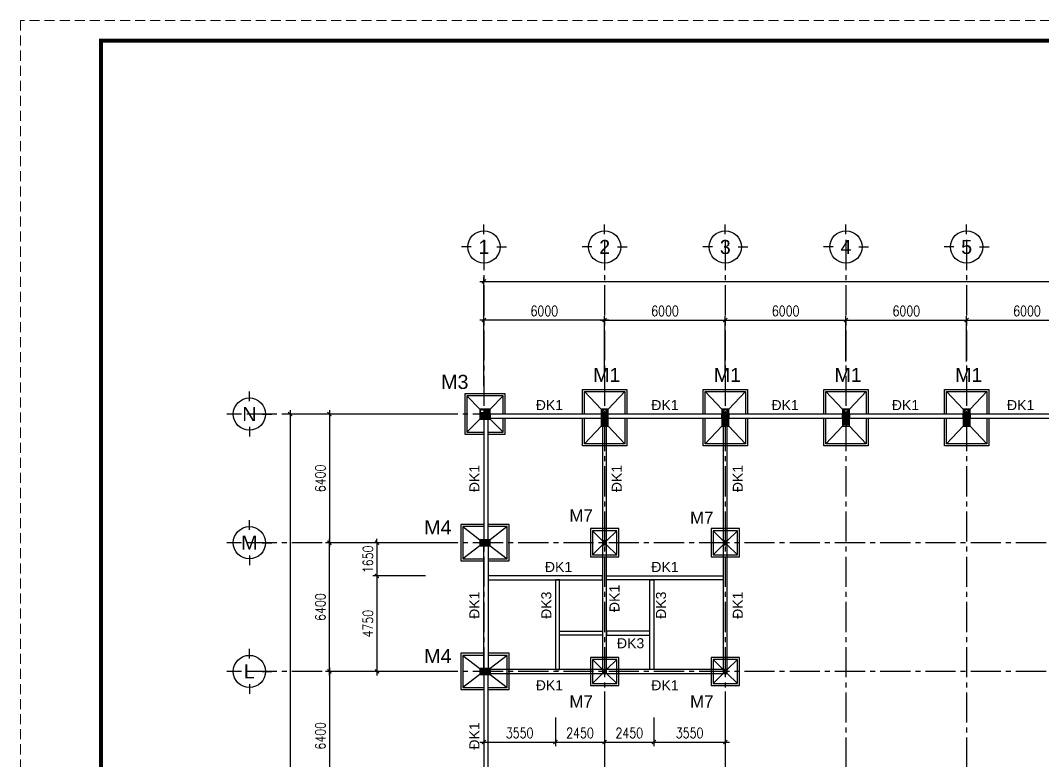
# Model space of a CAD drawing. Header units: inches. Extents: x 651127 to 1529722, y 768575 to 1021311.
# Drawn here: x 651127 to 701998, y 854085 to 890941 of the extents above; entities that cross this region are included whole.
import ezdxf
from ezdxf.enums import TextEntityAlignment as Align

# ---------------------------------------------------------------- set-up
doc = ezdxf.new("R2010")
doc.units = ezdxf.units.IN
doc.header["$LTSCALE"] = 1000
doc.header["$MEASUREMENT"] = 0
doc.linetypes.add('CENTER2', pattern=[1.125, 0.75, -0.125, 0.125, -0.125])
doc.linetypes.add('HIDDEN', pattern=[0.375, 0.25, -0.125])
doc.layers.get('DEFPOINTS').update_dxf_attribs({"color": 8, "lineweight": 9})
for name, color, linetype in [('DWGshare.com_1', 7, 'Continuous'), ('DWGshare.com_10', 7, 'Continuous'), ('DWGshare.com_11', 143, 'Continuous'), ('DWGshare.com_15', 1, 'Continuous'), ('DWGshare.com_25', 154, 'Continuous'), ('DWGshare.com_3', 7, 'Continuous'), ('DWGshare.com_4', 8, 'CENTER2'), ('DWGshare.com_6', 40, 'Continuous')]:
    doc.layers.add(name, color=color, linetype=linetype)
doc.layers.add('DWGshare.com_23', color=147, linetype='Continuous', lineweight=0)
doc.styles.add('DWGshare.com_2', font='VHELVEB.TTF')
doc.styles.add('DWGshare.com_4', font='romans.shx', dxfattribs={"width": 0.8})
doc.styles.add('DWGshare.com_8', font='VHELVEB.TTF')
doc.dimstyles.new('DWGshare.com_5', dxfattribs={"dimscale": 200, "dimtxt": 2.5, "dimasz": 1, "dimexe": 1, "dimexo": 1.5, "dimgap": 1, "dimtad": 1, "dimdec": 0, "dimzin": 0, "dimdsep": 46, "dimtxsty": 'DWGshare.com_4', "dimblk": 'DWGshare.com_1', "dimcen": 1.5, "dimdle": 1, "dimclrd": 256, "dimclre": 256, "dimclrt": 7, "dimadec": 0, "dimazin": 0, "dimtfac": 1, "dimtdec": 0, "dimtix": 1, "dimtmove": 2, "dimatfit": 3, "dimfxl": 1, "dimtolj": 1, "dimtzin": 0, "dimarcsym": 0})
pattern_1 = [(135, (1266211.912, 840308.89), (-26.5165043, -26.5165043), [])]

# ---------------------------------------------------------------- blocks, each defined once
blk = doc.blocks.new('DWGshare.com_1')
at = {"color": 0, "linetype": 'ByBlock', "const_width": 0.3}
blk.add_lwpolyline([(-0.5, -0.5), (0.5, 0.5)], dxfattribs=at)
blk = doc.blocks.new('*D93')
at = {"layer": 'DEFPOINTS', "color": 0, "transparency": 16777216}
for p in [(770175, 877960), (770175, 873975), (674175, 872456)]:
    blk.add_point(p, dxfattribs=at)
at = {"layer": 'DWGshare.com_23', "lineweight": -2, "transparency": 16777216}
for p, q in [((674175, 872756), (674175, 878160)), ((770175, 874275), (770175, 878160)), ((673975, 877960), (770375, 877960))]:
    blk.add_line(p, q, dxfattribs=at)
at = {"layer": 'DWGshare.com_23', "lineweight": -2, "transparency": 16777216, "xscale": 200, "yscale": 200, "zscale": 200, "rotation": 180}
blk.add_blockref('DWGshare.com_1', (674175, 877960), dxfattribs=at)
at = {"layer": 'DWGshare.com_23', "lineweight": -2, "transparency": 16777216, "xscale": 200, "yscale": 200, "zscale": 200}
blk.add_blockref('DWGshare.com_1', (770175, 877960), dxfattribs=at)
at = {"layer": 'DWGshare.com_23', "color": 7, "transparency": 16777216, "insert": (737520, 878517), "char_height": 500, "attachment_point": 5, "style": 'DWGshare.com_4'}
blk.add_mtext('\\A1;96000', dxfattribs=at)
blk = doc.blocks.new('*D94')
at = {"layer": 'DEFPOINTS', "color": 0, "transparency": 16777216}
for p in [(686175, 876041), (680175, 872947), (686175, 872947)]:
    blk.add_point(p, dxfattribs=at)
at = {"layer": 'DWGshare.com_23', "lineweight": -2, "transparency": 16777216}
for p, q in [((679975, 876041), (686375, 876041)), ((680175, 873247), (680175, 876241)), ((686175, 873247), (686175, 876241))]:
    blk.add_line(p, q, dxfattribs=at)
at = {"layer": 'DWGshare.com_23', "lineweight": -2, "transparency": 16777216, "xscale": 200, "yscale": 200, "zscale": 200, "rotation": 180}
blk.add_blockref('DWGshare.com_1', (680175, 876041), dxfattribs=at)
at = {"layer": 'DWGshare.com_23', "lineweight": -2, "transparency": 16777216, "xscale": 200, "yscale": 200, "zscale": 200}
blk.add_blockref('DWGshare.com_1', (686175, 876041), dxfattribs=at)
at = {"layer": 'DWGshare.com_23', "color": 7, "transparency": 16777216, "insert": (683175, 876491), "char_height": 500, "attachment_point": 5, "style": 'DWGshare.com_4'}
blk.add_mtext('\\A1;6000', dxfattribs=at)
blk = doc.blocks.new('*D95')
at = {"layer": 'DEFPOINTS', "color": 0, "transparency": 16777216}
for p in [(692175, 876041), (692175, 873675), (686175, 872947)]:
    blk.add_point(p, dxfattribs=at)
at = {"layer": 'DWGshare.com_23', "lineweight": -2, "transparency": 16777216}
for p, q in [((685975, 876041), (692375, 876041)), ((686175, 873247), (686175, 876241)), ((692175, 873975), (692175, 876241))]:
    blk.add_line(p, q, dxfattribs=at)
at = {"layer": 'DWGshare.com_23', "lineweight": -2, "transparency": 16777216, "xscale": 200, "yscale": 200, "zscale": 200, "rotation": 180}
blk.add_blockref('DWGshare.com_1', (686175, 876041), dxfattribs=at)
at = {"layer": 'DWGshare.com_23', "lineweight": -2, "transparency": 16777216, "xscale": 200, "yscale": 200, "zscale": 200}
blk.add_blockref('DWGshare.com_1', (692175, 876041), dxfattribs=at)
at = {"layer": 'DWGshare.com_23', "color": 7, "transparency": 16777216, "insert": (689175, 876491), "char_height": 500, "attachment_point": 5, "style": 'DWGshare.com_4'}
blk.add_mtext('\\A1;6000', dxfattribs=at)
blk = doc.blocks.new('*D96')
at = {"layer": 'DEFPOINTS', "color": 0, "transparency": 16777216}
for p in [(698175, 876041), (692175, 873675), (698175, 873675)]:
    blk.add_point(p, dxfattribs=at)
at = {"layer": 'DWGshare.com_23', "lineweight": -2, "transparency": 16777216}
for p, q in [((691975, 876041), (698375, 876041)), ((692175, 873975), (692175, 876241)), ((698175, 873975), (698175, 876241))]:
    blk.add_line(p, q, dxfattribs=at)
at = {"layer": 'DWGshare.com_23', "lineweight": -2, "transparency": 16777216, "xscale": 200, "yscale": 200, "zscale": 200, "rotation": 180}
blk.add_blockref('DWGshare.com_1', (692175, 876041), dxfattribs=at)
at = {"layer": 'DWGshare.com_23', "lineweight": -2, "transparency": 16777216, "xscale": 200, "yscale": 200, "zscale": 200}
blk.add_blockref('DWGshare.com_1', (698175, 876041), dxfattribs=at)
at = {"layer": 'DWGshare.com_23', "color": 7, "transparency": 16777216, "insert": (695175, 876491), "char_height": 500, "attachment_point": 5, "style": 'DWGshare.com_4'}
blk.add_mtext('\\A1;6000', dxfattribs=at)
blk = doc.blocks.new('*D97')
at = {"layer": 'DEFPOINTS', "color": 0, "transparency": 16777216}
for p in [(704175, 876041), (698175, 873675), (704175, 873675)]:
    blk.add_point(p, dxfattribs=at)
at = {"layer": 'DWGshare.com_23', "lineweight": -2, "transparency": 16777216}
for p, q in [((697975, 876041), (704375, 876041)), ((698175, 873975), (698175, 876241)), ((704175, 873975), (704175, 876241))]:
    blk.add_line(p, q, dxfattribs=at)
at = {"layer": 'DWGshare.com_23', "lineweight": -2, "transparency": 16777216, "xscale": 200, "yscale": 200, "zscale": 200, "rotation": 180}
blk.add_blockref('DWGshare.com_1', (698175, 876041), dxfattribs=at)
at = {"layer": 'DWGshare.com_23', "lineweight": -2, "transparency": 16777216, "xscale": 200, "yscale": 200, "zscale": 200}
blk.add_blockref('DWGshare.com_1', (704175, 876041), dxfattribs=at)
at = {"layer": 'DWGshare.com_23', "color": 7, "transparency": 16777216, "insert": (701175, 876491), "char_height": 500, "attachment_point": 5, "style": 'DWGshare.com_4'}
blk.add_mtext('\\A1;6000', dxfattribs=at)
blk = doc.blocks.new('*D90')
at = {"layer": 'DEFPOINTS', "color": 0, "transparency": 16777216}
for p in [(674175, 876041), (674175, 872947), (680175, 872947)]:
    blk.add_point(p, dxfattribs=at)
at = {"layer": 'DWGshare.com_23', "lineweight": -2, "transparency": 16777216}
for p, q in [((680375, 876041), (673975, 876041)), ((674175, 873247), (674175, 876241)), ((680175, 873247), (680175, 876241))]:
    blk.add_line(p, q, dxfattribs=at)
at = {"layer": 'DWGshare.com_23', "lineweight": -2, "transparency": 16777216, "xscale": 200, "yscale": 200, "zscale": 200, "rotation": 180}
blk.add_blockref('DWGshare.com_1', (674175, 876041), dxfattribs=at)
at = {"layer": 'DWGshare.com_23', "lineweight": -2, "transparency": 16777216, "xscale": 200, "yscale": 200, "zscale": 200}
blk.add_blockref('DWGshare.com_1', (680175, 876041), dxfattribs=at)
at = {"layer": 'DWGshare.com_23', "color": 7, "transparency": 16777216, "insert": (677175, 876491), "char_height": 500, "attachment_point": 5, "style": 'DWGshare.com_4'}
blk.add_mtext('\\A1;6000', dxfattribs=at)
blk = doc.blocks.new('DWGshare.com_2')
for p, q in [((0, 320), (0, 560)), ((-320, 0), (-560, 0)), ((320, 0), (560, 0)), ((0, -320), (0, -560))]:
    blk.add_line(p, q)
blk.add_circle((0, 0), 400)
at = {"linetype": 'Continuous', "style": 'DWGshare.com_2'}
blk.add_attdef('2', text='', height=350, dxfattribs=at).set_placement((0, 0), align=Align.MIDDLE_CENTER)
blk = doc.blocks.new('*D107')
at = {"layer": 'DEFPOINTS', "color": 0, "transparency": 16777216}
for p in [(671872, 871367), (666492, 864967), (671872, 864967)]:
    blk.add_point(p, dxfattribs=at)
at = {"layer": 'DWGshare.com_23', "lineweight": -2, "transparency": 16777216}
for p, q in [((666492, 871567), (666492, 864767)), ((671572, 871367), (666292, 871367)), ((671572, 864967), (666292, 864967))]:
    blk.add_line(p, q, dxfattribs=at)
at = {"layer": 'DWGshare.com_23', "lineweight": -2, "transparency": 16777216, "xscale": 200, "yscale": 200, "zscale": 200}
for p, rotation in [((666492, 871367), 90), ((666492, 864967), 270)]:
    blk.add_blockref('DWGshare.com_1', p, dxfattribs=dict(at, rotation=rotation))
at = {"layer": 'DWGshare.com_23', "color": 7, "transparency": 16777216, "insert": (666042, 868167), "char_height": 500, "attachment_point": 5, "rotation": 90, "style": 'DWGshare.com_4'}
blk.add_mtext('\\A1;6400', dxfattribs=at)
blk = doc.blocks.new('*D108')
at = {"layer": 'DEFPOINTS', "color": 0, "transparency": 16777216}
for p in [(666492, 864967), (671872, 864967), (671872, 858567)]:
    blk.add_point(p, dxfattribs=at)
at = {"layer": 'DWGshare.com_23', "lineweight": -2, "transparency": 16777216}
for p, q in [((671572, 864967), (666292, 864967)), ((666492, 858367), (666492, 865167)), ((671572, 858567), (666292, 858567))]:
    blk.add_line(p, q, dxfattribs=at)
at = {"layer": 'DWGshare.com_23', "lineweight": -2, "transparency": 16777216, "xscale": 200, "yscale": 200, "zscale": 200}
for p, rotation in [((666492, 864967), 90), ((666492, 858567), 270)]:
    blk.add_blockref('DWGshare.com_1', p, dxfattribs=dict(at, rotation=rotation))
at = {"layer": 'DWGshare.com_23', "color": 7, "transparency": 16777216, "insert": (666042, 861767), "char_height": 500, "attachment_point": 5, "rotation": 90, "style": 'DWGshare.com_4'}
blk.add_mtext('\\A1;6400', dxfattribs=at)
blk = doc.blocks.new('*D109')
at = {"layer": 'DEFPOINTS', "color": 0, "transparency": 16777216}
for p in [(671872, 858567), (666492, 852167), (671872, 852167)]:
    blk.add_point(p, dxfattribs=at)
at = {"layer": 'DWGshare.com_23', "lineweight": -2, "transparency": 16777216}
for p, q in [((666492, 858767), (666492, 851967)), ((671572, 858567), (666292, 858567)), ((671572, 852167), (666292, 852167))]:
    blk.add_line(p, q, dxfattribs=at)
at = {"layer": 'DWGshare.com_23', "lineweight": -2, "transparency": 16777216, "xscale": 200, "yscale": 200, "zscale": 200}
for p, rotation in [((666492, 858567), 90), ((666492, 852167), 270)]:
    blk.add_blockref('DWGshare.com_1', p, dxfattribs=dict(at, rotation=rotation))
at = {"layer": 'DWGshare.com_23', "color": 7, "transparency": 16777216, "insert": (666042, 855367), "char_height": 500, "attachment_point": 5, "rotation": 90, "style": 'DWGshare.com_4'}
blk.add_mtext('\\A1;6400', dxfattribs=at)
blk = doc.blocks.new('*D117')
at = {"layer": 'DEFPOINTS', "color": 0, "transparency": 16777216}
for p in [(671572, 871367), (664534, 807367), (671572, 807367)]:
    blk.add_point(p, dxfattribs=at)
at = {"layer": 'DWGshare.com_23', "lineweight": -2, "transparency": 16777216}
for p, q in [((664534, 871567), (664534, 807167)), ((671272, 871367), (664334, 871367)), ((671272, 807367), (664334, 807367))]:
    blk.add_line(p, q, dxfattribs=at)
at = {"layer": 'DWGshare.com_23', "lineweight": -2, "transparency": 16777216, "xscale": 200, "yscale": 200, "zscale": 200}
for p, rotation in [((664534, 871367), 90), ((664534, 807367), 270)]:
    blk.add_blockref('DWGshare.com_1', p, dxfattribs=dict(at, rotation=rotation))
at = {"layer": 'DWGshare.com_23', "color": 7, "transparency": 16777216, "insert": (664084, 839367), "char_height": 500, "attachment_point": 5, "rotation": 90, "style": 'DWGshare.com_4'}
blk.add_mtext('\\A1;64000', dxfattribs=at)
blk = doc.blocks.new('*D1147')
at = {"layer": 'DEFPOINTS', "color": 0, "transparency": 16777216}
for p in [(671572, 864967), (668855, 863317), (671572, 863317)]:
    blk.add_point(p, dxfattribs=at)
at = {"layer": 'DWGshare.com_23', "lineweight": -2, "transparency": 16777216}
for p, q in [((671272, 864967), (668655, 864967)), ((668855, 864967), (668855, 865167)), ((668855, 864967), (668855, 863317)), ((671272, 863317), (668655, 863317)), ((668855, 863317), (668855, 863117))]:
    blk.add_line(p, q, dxfattribs=at)
at = {"layer": 'DWGshare.com_23', "lineweight": -2, "transparency": 16777216, "xscale": 200, "yscale": 200, "zscale": 200}
for p, rotation in [((668855, 864967), 270), ((668855, 863317), 90)]:
    blk.add_blockref('DWGshare.com_1', p, dxfattribs=dict(at, rotation=rotation))
at = {"layer": 'DWGshare.com_23', "color": 7, "transparency": 16777216, "insert": (668405, 864142), "char_height": 500, "attachment_point": 5, "rotation": 90, "style": 'DWGshare.com_4'}
blk.add_mtext('\\A1;1650', dxfattribs=at)
blk = doc.blocks.new('*D1148')
at = {"layer": 'DEFPOINTS', "color": 0, "transparency": 16777216}
for p in [(671572, 863317), (668855, 858567), (671572, 858567)]:
    blk.add_point(p, dxfattribs=at)
at = {"layer": 'DWGshare.com_23', "lineweight": -2, "transparency": 16777216}
for p, q in [((671272, 863317), (668655, 863317)), ((668855, 863517), (668855, 858367)), ((671272, 858567), (668655, 858567))]:
    blk.add_line(p, q, dxfattribs=at)
at = {"layer": 'DWGshare.com_23', "lineweight": -2, "transparency": 16777216, "xscale": 200, "yscale": 200, "zscale": 200}
for p, rotation in [((668855, 863317), 90), ((668855, 858567), 270)]:
    blk.add_blockref('DWGshare.com_1', p, dxfattribs=dict(at, rotation=rotation))
at = {"layer": 'DWGshare.com_23', "color": 7, "transparency": 16777216, "insert": (668405, 860942), "char_height": 500, "attachment_point": 5, "rotation": 90, "style": 'DWGshare.com_4'}
blk.add_mtext('\\A1;4750', dxfattribs=at)
blk = doc.blocks.new('*D1149')
at = {"layer": 'DEFPOINTS', "color": 0, "transparency": 16777216}
for p in [(677725, 856582), (674175, 855367), (677725, 855054)]:
    blk.add_point(p, dxfattribs=at)
at = {"layer": 'DWGshare.com_23', "lineweight": -2, "transparency": 16777216}
for p, q in [((677725, 856282), (677725, 854854)), ((673975, 855054), (677925, 855054)), ((674175, 855067), (674175, 854854))]:
    blk.add_line(p, q, dxfattribs=at)
at = {"layer": 'DWGshare.com_23', "lineweight": -2, "transparency": 16777216, "xscale": 200, "yscale": 200, "zscale": 200, "rotation": 180}
blk.add_blockref('DWGshare.com_1', (674175, 855054), dxfattribs=at)
at = {"layer": 'DWGshare.com_23', "lineweight": -2, "transparency": 16777216, "xscale": 200, "yscale": 200, "zscale": 200}
blk.add_blockref('DWGshare.com_1', (677725, 855054), dxfattribs=at)
at = {"layer": 'DWGshare.com_23', "color": 7, "transparency": 16777216, "insert": (675950, 855504), "char_height": 500, "attachment_point": 5, "style": 'DWGshare.com_4'}
blk.add_mtext('\\A1;3550', dxfattribs=at)
blk = doc.blocks.new('*D1150')
at = {"layer": 'DEFPOINTS', "color": 0, "transparency": 16777216}
for p in [(680175, 857867), (677725, 856582), (680175, 855054)]:
    blk.add_point(p, dxfattribs=at)
at = {"layer": 'DWGshare.com_23', "lineweight": -2, "transparency": 16777216}
for p, q in [((680175, 857567), (680175, 854854)), ((677725, 856282), (677725, 854854)), ((677525, 855054), (680375, 855054))]:
    blk.add_line(p, q, dxfattribs=at)
at = {"layer": 'DWGshare.com_23', "lineweight": -2, "transparency": 16777216, "xscale": 200, "yscale": 200, "zscale": 200, "rotation": 180}
blk.add_blockref('DWGshare.com_1', (677725, 855054), dxfattribs=at)
at = {"layer": 'DWGshare.com_23', "lineweight": -2, "transparency": 16777216, "xscale": 200, "yscale": 200, "zscale": 200}
blk.add_blockref('DWGshare.com_1', (680175, 855054), dxfattribs=at)
at = {"layer": 'DWGshare.com_23', "color": 7, "transparency": 16777216, "insert": (678950, 855504), "char_height": 500, "attachment_point": 5, "style": 'DWGshare.com_4'}
blk.add_mtext('\\A1;2450', dxfattribs=at)
blk = doc.blocks.new('*D1151')
at = {"layer": 'DEFPOINTS', "color": 0, "transparency": 16777216}
for p in [(680175, 857867), (682625, 856582), (682625, 855054)]:
    blk.add_point(p, dxfattribs=at)
at = {"layer": 'DWGshare.com_23', "lineweight": -2, "transparency": 16777216}
for p, q in [((680175, 857567), (680175, 854854)), ((682625, 856282), (682625, 854854)), ((679975, 855054), (682825, 855054))]:
    blk.add_line(p, q, dxfattribs=at)
at = {"layer": 'DWGshare.com_23', "lineweight": -2, "transparency": 16777216, "xscale": 200, "yscale": 200, "zscale": 200, "rotation": 180}
blk.add_blockref('DWGshare.com_1', (680175, 855054), dxfattribs=at)
at = {"layer": 'DWGshare.com_23', "lineweight": -2, "transparency": 16777216, "xscale": 200, "yscale": 200, "zscale": 200}
blk.add_blockref('DWGshare.com_1', (682625, 855054), dxfattribs=at)
at = {"layer": 'DWGshare.com_23', "color": 7, "transparency": 16777216, "insert": (681400, 855504), "char_height": 500, "attachment_point": 5, "style": 'DWGshare.com_4'}
blk.add_mtext('\\A1;2450', dxfattribs=at)
blk = doc.blocks.new('*D1152')
at = {"layer": 'DEFPOINTS', "color": 0, "transparency": 16777216}
for p in [(686175, 857867), (682625, 856582), (686175, 855054)]:
    blk.add_point(p, dxfattribs=at)
at = {"layer": 'DWGshare.com_23', "lineweight": -2, "transparency": 16777216}
for p, q in [((686175, 857567), (686175, 854854)), ((682625, 856282), (682625, 854854)), ((682425, 855054), (686375, 855054))]:
    blk.add_line(p, q, dxfattribs=at)
at = {"layer": 'DWGshare.com_23', "lineweight": -2, "transparency": 16777216, "xscale": 200, "yscale": 200, "zscale": 200, "rotation": 180}
blk.add_blockref('DWGshare.com_1', (682625, 855054), dxfattribs=at)
at = {"layer": 'DWGshare.com_23', "lineweight": -2, "transparency": 16777216, "xscale": 200, "yscale": 200, "zscale": 200}
blk.add_blockref('DWGshare.com_1', (686175, 855054), dxfattribs=at)
at = {"layer": 'DWGshare.com_23', "color": 7, "transparency": 16777216, "insert": (684400, 855504), "char_height": 500, "attachment_point": 5, "style": 'DWGshare.com_4'}
blk.add_mtext('\\A1;3550', dxfattribs=at)

msp = doc.modelspace()

# ---------------------------------------------------------------- hatches: boundary and pattern name
at = {"layer": 'DWGshare.com_25'}
h = msp.add_hatch(dxfattribs=at)
h.set_pattern_fill('ANSI31', color=256, scale=300, angle=90, style=0)
h.set_pattern_definition(pattern_1)
h.paths.add_polyline_path([(674474.6, 871366.6), (674174.6, 871366.6), (674174.6, 871116.6), (674374.6, 871116.6), (674474.6, 871116.6)])
h.paths.add_polyline_path([(674474.6, 871616.6), (674174.6, 871616.6), (674174.6, 871366.6), (674474.6, 871366.6)])
h.paths.add_polyline_path([(674174.6, 871616.6), (673974.6, 871616.6), (673974.6, 871366.6), (674174.6, 871366.6)])
h.paths.add_polyline_path([(674167.6, 871507.6, -1), (673999.6, 871507.6, -1)], flags=16)
h.paths.add_polyline_path([(674174.6, 871366.6), (673974.6, 871366.6), (673974.6, 871116.6), (674174.6, 871116.6)])
h = msp.add_hatch(dxfattribs=at)
h.set_pattern_fill('ANSI31', color=256, scale=300, angle=90, style=0)
h.set_pattern_definition(pattern_1)
h.paths.add_polyline_path([(680349.6, 871366.6), (680174.6, 871366.6), (680174.6, 870766.6), (680349.6, 870766.6)])
h.paths.add_polyline_path([(680174.6, 871366.6), (679999.6, 871366.6), (679999.6, 870766.6), (680174.6, 870766.6)])
h.paths.add_polyline_path([(680174.6, 871435.4, -0.4329545), (680085.3, 871519.2, -0.4329545), (680174.6, 871603), (680174.6, 871616.6), (679999.6, 871616.6), (679999.6, 871366.6), (680174.6, 871366.6)])
h.paths.add_polyline_path([(680349.6, 871616.6), (680174.6, 871616.6), (680174.6, 871603, -0.3957177), (680253.3, 871519.2, -0.3957177), (680174.6, 871435.4), (680174.6, 871366.6), (680349.6, 871366.6)])
h = msp.add_hatch(dxfattribs=at)
h.set_pattern_fill('ANSI31', color=256, scale=300, angle=90, style=0)
h.set_pattern_definition(pattern_1)
h.paths.add_polyline_path([(686349.6, 871366.6), (686174.6, 871366.6), (686174.6, 870766.6), (686349.6, 870766.6)])
h.paths.add_polyline_path([(686174.6, 871366.6), (685999.6, 871366.6), (685999.6, 870766.6), (686174.6, 870766.6)])
h.paths.add_polyline_path([(686174.6, 871435.4, -0.4329545), (686085.3, 871519.2, -0.4329545), (686174.6, 871603), (686174.6, 871616.6), (685999.6, 871616.6), (685999.6, 871366.6), (686174.6, 871366.6)])
h.paths.add_polyline_path([(686349.6, 871616.6), (686174.6, 871616.6), (686174.6, 871603, -0.3957177), (686253.3, 871519.2, -0.3957177), (686174.6, 871435.4), (686174.6, 871366.6), (686349.6, 871366.6)])
h = msp.add_hatch(dxfattribs=at)
h.set_pattern_fill('ANSI31', color=256, scale=300, style=0)
h.set_pattern_definition([(315, (1254211.912, 838424.317), (-26.5165043, -26.5165043), [])])
h.paths.add_polyline_path([(692349.6, 871366.6), (692174.6, 871366.6), (692174.6, 871435.4, 0.3957177), (692253.3, 871519.2, 0.3957177), (692174.6, 871603), (692174.6, 871616.6), (692349.6, 871616.6)])
h.paths.add_polyline_path([(692349.6, 871166.6), (692349.6, 870816.6), (692174.6, 870816.6), (692174.6, 871366.6), (692349.6, 871366.6)])
h.paths.add_polyline_path([(692174.6, 870816.6), (691999.6, 870816.6), (691999.6, 871366.6), (692174.6, 871366.6)])
h.paths.add_polyline_path([(692174.6, 871366.6), (691999.6, 871366.6), (691999.6, 871616.6), (692174.6, 871616.6), (692174.6, 871603, 0.4329545), (692085.3, 871519.2, 0.4329545), (692174.6, 871435.4)])
h = msp.add_hatch(dxfattribs=at)
h.set_pattern_fill('ANSI31', color=256, scale=300, angle=90, style=0)
h.set_pattern_definition(pattern_1)
h.paths.add_polyline_path([(698349.6, 871366.6), (698174.6, 871366.6), (698174.6, 870766.6), (698349.6, 870766.6)])
h.paths.add_polyline_path([(698174.6, 871366.6), (697999.6, 871366.6), (697999.6, 870766.6), (698174.6, 870766.6)])
h.paths.add_polyline_path([(698174.6, 871435.4, -0.4329545), (698085.3, 871519.2, -0.4329545), (698174.6, 871603), (698174.6, 871616.6), (697999.6, 871616.6), (697999.6, 871366.6), (698174.6, 871366.6)])
h.paths.add_polyline_path([(698349.6, 871616.6), (698174.6, 871616.6), (698174.6, 871603, -0.3957177), (698253.3, 871519.2, -0.3957177), (698174.6, 871435.4), (698174.6, 871366.6), (698349.6, 871366.6)])
h = msp.add_hatch(dxfattribs=at)
h.set_pattern_fill('ANSI31', color=256, scale=10, style=0)
h.set_pattern_definition([(45, (662315.31, 928104.532), (-22.45064, 22.45064), [])])
h.paths.add_polyline_path([(673974.6, 864816.6), (674474.6, 864816.6), (674474.6, 865116.6), (673974.6, 865116.6)])
h = msp.add_hatch(dxfattribs=at)
h.set_pattern_fill('ANSI31', color=256, scale=10, angle=90, style=0)
h.set_pattern_definition([(135, (751857.244, 695008.084), (-22.4506403, -22.4506403), [])])
h.paths.add_polyline_path([(680074.6, 864866.6), (680274.6, 864866.6), (680274.6, 865066.6), (680074.6, 865066.6)])
h = msp.add_hatch(dxfattribs=at)
h.set_pattern_fill('ANSI31', color=256, scale=10, angle=90, style=0)
h.set_pattern_definition([(135, (757857.244, 695008.084), (-22.4506403, -22.4506403), [])])
h.paths.add_polyline_path([(686074.6, 864866.6), (686274.6, 864866.6), (686274.6, 865066.6), (686074.6, 865066.6)])
h = msp.add_hatch(dxfattribs=at)
h.set_pattern_fill('ANSI31', color=256, scale=10, style=0)
h.set_pattern_definition([(45, (662315.31, 921704.532), (-22.45064, 22.45064), [])])
h.paths.add_polyline_path([(673974.6, 858416.6), (674474.6, 858416.6), (674474.6, 858716.6), (673974.6, 858716.6)])
h = msp.add_hatch(dxfattribs=at)
h.set_pattern_fill('ANSI31', color=256, scale=10, angle=90, style=0)
h.set_pattern_definition([(135, (751857.244, 688608.084), (-22.4506403, -22.4506403), [])])
h.paths.add_polyline_path([(680074.6, 858466.6), (680274.6, 858466.6), (680274.6, 858666.6), (680074.6, 858666.6)])
h = msp.add_hatch(dxfattribs=at)
h.set_pattern_fill('ANSI31', color=256, scale=10, angle=90, style=0)
h.set_pattern_definition([(135, (757857.244, 688608.084), (-22.4506403, -22.4506403), [])])
h.paths.add_polyline_path([(686074.6, 858466.6), (686274.6, 858466.6), (686274.6, 858666.6), (686074.6, 858666.6)])

# ---------------------------------------------------------------- linework, layer by layer
at = {"layer": 'DEFPOINTS', "linetype": 'HIDDEN', "ltscale": 2}
msp.add_lwpolyline([(651126.5, 772140.9), (819326.5, 772140.9), (819326.5, 890940.9), (651126.5, 890940.9)], close=True, dxfattribs=at)
at = {"layer": 'DWGshare.com_1', "const_width": 200}
msp.add_lwpolyline([(655126.5, 773140.9), (818326.5, 773140.9), (818326.5, 889940.9), (655126.5, 889940.9)], close=True, dxfattribs=at)
at = {"layer": 'DWGshare.com_11'}
for points in [[(679074.6, 871416.6), (679074.6, 872591.6), (681274.6, 872591.6), (681274.6, 871416.6)], [(685074.6, 871416.6), (685074.6, 872591.6), (687274.6, 872591.6), (687274.6, 871416.6)], [(691074.6, 871416.6), (691074.6, 872591.6), (693274.6, 872591.6), (693274.6, 871416.6)], [(697074.6, 871416.6), (697074.6, 872591.6), (699274.6, 872591.6), (699274.6, 871416.6)], [(675224.6, 871366.6), (675224.6, 872366.6), (673224.6, 872366.6), (673224.6, 870366.6), (674174.6, 870366.6)], [(674374.6, 870366.6), (675224.6, 870366.6), (675224.6, 871166.6)], [(679074.6, 871366.6), (679074.6, 871416.6)], [(681274.6, 871166.6), (681274.6, 869791.6), (679074.6, 869791.6), (679074.6, 871166.6)], [(681274.6, 871416.6), (681274.6, 871366.6)], [(685074.6, 871366.6), (685074.6, 871416.6)], [(687274.6, 871166.6), (687274.6, 869791.6), (685074.6, 869791.6), (685074.6, 871166.6)], [(687274.6, 871416.6), (687274.6, 871366.6)], [(691074.6, 871366.6), (691074.6, 871416.6)], [(693274.6, 871166.6), (693274.6, 869791.6), (691074.6, 869791.6), (691074.6, 871166.6)], [(693274.6, 871416.6), (693274.6, 871366.6)], [(697074.6, 871366.6), (697074.6, 871416.6)], [(699274.6, 871166.6), (699274.6, 869791.6), (697074.6, 869791.6), (697074.6, 871166.6)], [(699274.6, 871416.6), (699274.6, 871366.6)], [(674174.6, 865866.6), (673024.6, 865866.6), (673024.6, 864066.6), (674174.6, 864066.6)], [(674374.6, 864066.6), (675424.6, 864066.6), (675424.6, 865866.6), (674374.6, 865866.6)], [(674174.6, 859466.6), (673024.6, 859466.6), (673024.6, 857666.6), (674174.6, 857666.6)], [(674374.6, 857666.6), (675424.6, 857666.6), (675424.6, 859466.6), (674374.6, 859466.6)]]:
    msp.add_lwpolyline(points, dxfattribs=at)
for points in [[(679474.6, 864266.6), (680874.6, 864266.6), (680874.6, 865666.6), (679474.6, 865666.6)], [(685474.6, 864266.6), (686874.6, 864266.6), (686874.6, 865666.6), (685474.6, 865666.6)], [(679474.6, 857866.6), (680874.6, 857866.6), (680874.6, 859266.6), (679474.6, 859266.6)], [(685474.6, 857866.6), (686874.6, 857866.6), (686874.6, 859266.6), (685474.6, 859266.6)]]:
    msp.add_lwpolyline(points, close=True, dxfattribs=at)
at = {"layer": 'DWGshare.com_15'}
for centre in [(674083.6, 871507.6), (680169.3, 871519.2), (686169.3, 871519.2), (692169.3, 871519.2), (698169.3, 871519.2)]:
    msp.add_circle(centre, 84, dxfattribs=at)
at = {"layer": 'DWGshare.com_3'}
for p, q in [((679999.6, 871616.6), (679174.6, 872491.6)), ((680349.6, 871616.6), (681174.6, 872491.6)), ((685999.6, 871616.6), (685174.6, 872491.6)), ((686349.6, 871616.6), (687174.6, 872491.6)), ((691999.6, 871616.6), (691174.6, 872491.6)), ((692349.6, 871616.6), (693174.6, 872491.6)), ((697999.6, 871616.6), (697174.6, 872491.6)), ((698349.6, 871616.6), (699174.6, 872491.6)), ((673974.6, 871616.6), (673324.6, 872266.6)), ((675124.6, 872266.6), (674474.6, 871616.6)), ((673974.6, 871116.6), (673324.6, 870466.6)), ((674474.6, 871116.6), (675124.6, 870466.6)), ((679999.6, 870766.6), (679174.6, 869891.6)), ((680349.6, 870766.6), (681174.6, 869891.6)), ((685999.6, 870766.6), (685174.6, 869891.6)), ((686349.6, 870766.6), (687174.6, 869891.6)), ((691999.6, 870766.6), (691174.6, 869891.6)), ((692349.6, 870766.6), (693174.6, 869891.6)), ((697999.6, 870766.6), (697174.6, 869891.6)), ((698349.6, 870766.6), (699174.6, 869891.6)), ((673124.6, 865766.6), (673974.6, 865116.6)), ((675324.6, 865766.6), (674474.6, 865116.6)), ((680074.6, 865066.6), (679574.6, 865566.6)), ((680274.6, 865066.6), (680774.6, 865566.6)), ((686074.6, 865066.6), (685574.6, 865566.6)), ((686274.6, 865066.6), (686774.6, 865566.6)), ((673974.6, 864816.6), (673124.6, 864166.6)), ((674474.6, 864816.6), (675324.6, 864166.6)), ((680074.6, 864866.6), (679574.6, 864366.6)), ((680274.6, 864866.6), (680774.6, 864366.6)), ((686074.6, 864866.6), (685574.6, 864366.6)), ((686274.6, 864866.6), (686774.6, 864366.6)), ((673124.6, 859366.6), (673974.6, 858716.6)), ((675324.6, 859366.6), (674474.6, 858716.6)), ((680074.6, 858666.6), (679574.6, 859166.6)), ((680274.6, 858666.6), (680774.6, 859166.6)), ((686074.6, 858666.6), (685574.6, 859166.6)), ((686274.6, 858666.6), (686774.6, 859166.6)), ((673974.6, 858416.6), (673124.6, 857766.6)), ((674474.6, 858416.6), (675324.6, 857766.6)), ((680074.6, 858466.6), (679574.6, 857966.6)), ((680274.6, 858466.6), (680774.6, 857966.6)), ((686074.6, 858466.6), (685574.6, 857966.6)), ((686274.6, 858466.6), (686774.6, 857966.6))]:
    msp.add_line(p, q, dxfattribs=at)
for points in [[(679174.6, 871416.6), (679174.6, 872491.6), (681174.6, 872491.6), (681174.6, 871416.6)], [(685174.6, 871416.6), (685174.6, 872491.6), (687174.6, 872491.6), (687174.6, 871416.6)], [(691174.6, 871416.6), (691174.6, 872491.6), (693174.6, 872491.6), (693174.6, 871416.6)], [(697174.6, 871416.6), (697174.6, 872491.6), (699174.6, 872491.6), (699174.6, 871416.6)], [(675124.6, 871366.6), (675124.6, 872266.6), (673324.6, 872266.6), (673324.6, 870466.6), (674174.6, 870466.6)], [(674374.6, 870466.6), (675124.6, 870466.6), (675124.6, 871166.6)], [(679999.6, 871366.6), (674474.6, 871366.6), (674474.6, 871166.6), (679999.6, 871166.6)], [(679174.6, 871366.6), (679174.6, 871416.6)], [(681174.6, 871166.6), (681174.6, 869891.6), (679174.6, 869891.6), (679174.6, 871166.6)], [(680349.6, 871166.6), (685999.6, 871166.6), (685999.6, 871366.6), (680349.6, 871366.6)], [(681174.6, 871416.6), (681174.6, 871366.6)], [(685174.6, 871366.6), (685174.6, 871416.6)], [(687174.6, 871166.6), (687174.6, 869891.6), (685174.6, 869891.6), (685174.6, 871166.6)], [(687174.6, 871416.6), (687174.6, 871366.6)], [(691174.6, 871366.6), (691174.6, 871416.6)], [(693174.6, 871166.6), (693174.6, 869891.6), (691174.6, 869891.6), (691174.6, 871166.6)], [(693174.6, 871416.6), (693174.6, 871366.6)], [(697174.6, 871366.6), (697174.6, 871416.6)], [(699174.6, 871166.6), (699174.6, 869891.6), (697174.6, 869891.6), (697174.6, 871166.6)], [(699174.6, 871416.6), (699174.6, 871366.6)], [(674174.6, 865766.6), (673124.6, 865766.6), (673124.6, 864166.6), (674174.6, 864166.6)], [(674374.6, 864166.6), (675324.6, 864166.6), (675324.6, 865766.6), (674374.6, 865766.6)], [(674174.6, 859366.6), (673124.6, 859366.6), (673124.6, 857766.6), (674174.6, 857766.6)], [(674374.6, 857766.6), (675324.6, 857766.6), (675324.6, 859366.6), (674374.6, 859366.6)]]:
    msp.add_lwpolyline(points, dxfattribs=at)
for points in [[(673974.6, 871116.6), (674474.6, 871116.6), (674474.6, 871616.6), (673974.6, 871616.6)], [(679999.6, 870766.6), (680349.6, 870766.6), (680349.6, 871616.6), (679999.6, 871616.6)], [(679999.6, 870766.6), (680349.6, 870766.6), (680349.6, 871616.6), (679999.6, 871616.6)], [(685999.6, 870766.6), (686349.6, 870766.6), (686349.6, 871616.6), (685999.6, 871616.6)], [(685999.6, 870766.6), (686349.6, 870766.6), (686349.6, 871616.6), (685999.6, 871616.6)], [(691999.6, 870766.6), (692349.6, 870766.6), (692349.6, 871616.6), (691999.6, 871616.6)], [(691999.6, 870766.6), (692349.6, 870766.6), (692349.6, 871616.6), (691999.6, 871616.6)], [(697999.6, 870766.6), (698349.6, 870766.6), (698349.6, 871616.6), (697999.6, 871616.6)], [(697999.6, 870766.6), (698349.6, 870766.6), (698349.6, 871616.6), (697999.6, 871616.6)], [(674174.6, 865116.6), (674374.6, 865116.6), (674374.6, 871116.6), (674174.6, 871116.6)], [(686349.6, 871166.6), (691999.6, 871166.6), (691999.6, 871366.6), (686349.6, 871366.6)], [(692349.6, 871166.6), (697999.6, 871166.6), (697999.6, 871366.6), (692349.6, 871366.6)], [(698349.6, 871166.6), (703999.6, 871166.6), (703999.6, 871366.6), (698349.6, 871366.6)], [(680074.6, 858466.6), (680274.6, 858466.6), (680274.6, 870766.6), (680074.6, 870766.6)], [(686074.6, 858466.6), (686274.6, 858466.6), (686274.6, 870766.6), (686074.6, 870766.6)], [(679574.6, 864366.6), (680774.6, 864366.6), (680774.6, 865566.6), (679574.6, 865566.6)], [(685574.6, 864366.6), (686774.6, 864366.6), (686774.6, 865566.6), (685574.6, 865566.6)], [(673974.6, 864816.6), (674474.6, 864816.6), (674474.6, 865116.6), (673974.6, 865116.6)], [(674174.6, 864816.6), (674374.6, 864816.6), (674374.6, 858716.6), (674174.6, 858716.6)], [(680074.6, 864866.6), (680274.6, 864866.6), (680274.6, 865066.6), (680074.6, 865066.6)], [(686074.6, 864866.6), (686274.6, 864866.6), (686274.6, 865066.6), (686074.6, 865066.6)], [(680074.6, 863116.6), (680074.6, 863316.6), (674374.6, 863316.6), (674374.6, 863116.6)], [(680274.6, 863116.6), (680274.6, 863316.6), (686074.6, 863316.6), (686074.6, 863116.6)], [(677924.6, 863116.6), (677724.6, 863116.6), (677724.6, 858666.6), (677924.6, 858666.6)], [(682424.6, 863116.6), (682624.6, 863116.6), (682624.6, 858666.6), (682424.6, 858666.6)], [(677924.6, 860566.6), (680074.6, 860566.6), (680074.6, 860366.6), (677924.6, 860366.6)], [(680274.6, 860366.6), (682424.6, 860366.6), (682424.6, 860566.6), (680274.6, 860566.6)], [(673974.6, 858416.6), (674474.6, 858416.6), (674474.6, 858716.6), (673974.6, 858716.6)], [(679574.6, 857966.6), (680774.6, 857966.6), (680774.6, 859166.6), (679574.6, 859166.6)], [(685574.6, 857966.6), (686774.6, 857966.6), (686774.6, 859166.6), (685574.6, 859166.6)], [(674174.6, 852316.6), (674374.6, 852316.6), (674374.6, 858416.6), (674174.6, 858416.6)], [(686274.6, 858466.6), (686274.6, 858666.6), (674474.6, 858666.6), (674474.6, 858466.6)], [(680074.6, 858466.6), (680274.6, 858466.6), (680274.6, 858666.6), (680074.6, 858666.6)], [(686074.6, 858466.6), (686274.6, 858466.6), (686274.6, 858666.6), (686074.6, 858666.6)]]:
    msp.add_lwpolyline(points, close=True, dxfattribs=at)
at = {"layer": 'DWGshare.com_4', "ltscale": 2}
for p, q in [((674174.6, 880023.5), (674174.6, 792341.7)), ((680174.6, 880023.5), (680174.6, 792341.7)), ((686174.6, 880023.5), (686174.6, 792341.7)), ((692174.6, 880023.5), (692174.6, 792341.7)), ((698174.6, 880023.5), (698174.6, 787076.1)), ((776374.5, 871366.6), (661387.8, 871366.6)), ((776374.5, 864966.6), (661387.8, 864966.6)), ((776374.5, 858566.6), (661387.8, 858566.6))]:
    msp.add_line(p, q, dxfattribs=at)

# ---------------------------------------------------------------- block references
at = {"layer": 'DWGshare.com_6', "linetype": 'CENTER2', "xscale": 2, "yscale": 2, "zscale": 2}
for p, values in [((674174.6, 879675.9), {'2': '1'}), ((680174.6, 879675.9), {'2': '2'}), ((686174.6, 879675.9), {'2': '3'}), ((692174.6, 879675.9), {'2': '4'}), ((698174.6, 879675.9), {'2': '5'}), ((662507.8, 871366.6), {'2': 'N'}), ((662507.8, 864966.6), {'2': 'M'}), ((662507.8, 858566.6), {'2': 'L'})]:
    msp.add_blockref('DWGshare.com_2', p, dxfattribs=at).add_auto_attribs(values)

# ---------------------------------------------------------------- texts
at = {"layer": 'DWGshare.com_10'}
for s, height, style, p in [('M1', 700, 'DWGshare.com_2', (680278.2, 873312.8)), ('M1', 700, 'DWGshare.com_2', (686278.2, 873312.8)), ('M1', 700, 'DWGshare.com_2', (692278.2, 873312.8)), ('M1', 700, 'DWGshare.com_2', (698278.2, 873312.8)), ('M3', 700, 'DWGshare.com_2', (672724.4, 872967)), ('ÑK1', 500, 'DWGshare.com_8', (677428.8, 871812.3)), ('ÑK1', 500, 'DWGshare.com_8', (683173.6, 871812.3)), ('ÑK1', 500, 'DWGshare.com_8', (689148.1, 871812.3)), ('ÑK1', 500, 'DWGshare.com_8', (695133.7, 871812.3)), ('ÑK1', 500, 'DWGshare.com_8', (700859.1, 871812.3)), ('M7', 600, 'DWGshare.com_2', (679005, 866321.7)), ('M7', 600, 'DWGshare.com_2', (685005, 866217.3)), ('M4', 700, 'DWGshare.com_2', (671879.8, 865731.1)), ('ÑK1', 500, 'DWGshare.com_8', (677882.7, 863762.3)), ('ÑK1', 500, 'DWGshare.com_8', (683173.6, 863762.3)), ('ÑK3', 500, 'DWGshare.com_8', (681464.7, 859967.3)), ('M4', 700, 'DWGshare.com_2', (671879.8, 859331.1)), ('ÑK1', 500, 'DWGshare.com_8', (677428.8, 857878.2)), ('ÑK1', 500, 'DWGshare.com_8', (683173.6, 857878.2)), ('M7', 600, 'DWGshare.com_2', (679005, 857070.8)), ('M7', 600, 'DWGshare.com_2', (685005, 857070.8))]:
    msp.add_text(s, height=height, dxfattribs=dict(at, style=style)).set_placement(p, align=Align.MIDDLE)
at = {"layer": 'DWGshare.com_10', "style": 'DWGshare.com_8'}
for s, p in [('ÑK1', (673697.7, 868160.7)), ('ÑK1', (680776.2, 868160.7)), ('ÑK1', (686795.3, 868160.7)), ('ÑK1', (680663.2, 862195.4)), ('ÑK1', (673697.7, 861858.4)), ('ÑK3', (677272.6, 861858.4)), ('ÑK3', (682975.3, 861858.4)), ('ÑK1', (686795.3, 861858.4)), ('ÑK1', (673697.7, 855356.5))]:
    msp.add_text(s, height=500, rotation=90, dxfattribs=at).set_placement(p, align=Align.MIDDLE)

# ---------------------------------------------------------------- dimensions: what is measured, and where the dimension line sits
at = {"layer": 'DWGshare.com_23'}
dim = msp.add_linear_dim(base=(770174.6, 877959.6), p1=(674174.6, 872456), p2=(770174.6, 873975.2), dimstyle='DWGshare.com_5', dxfattribs=at)
dim.commit()
dim.dimension.update_dxf_attribs({"geometry": '*D93', "text_midpoint": (737519.6, 878517.1), "dimtype": 160})
for base, p1, p2, angle, picture, middle in [((674174.6, 876040.5), (680174.6, 872947), (674174.6, 872947), 180, '*D90', (677174.6, 876490.5)), ((664533.5, 807366.6), (671571.7, 871366.6), (671571.7, 807366.6), 90, '*D117', (664083.5, 839366.6)), ((666492.2, 864966.6), (671871.7, 871366.6), (671871.7, 864966.6), 90, '*D107', (666042.2, 868166.6)), ((666492.2, 864966.6), (671871.7, 858566.6), (671871.7, 864966.6), 270, '*D108', (666042.2, 861766.6)), ((668855, 863316.6), (671571.7, 864966.6), (671571.7, 863316.6), 270, '*D1147', (668405, 864141.6)), ((668855, 858566.6), (671571.7, 863316.6), (671571.7, 858566.6), 270, '*D1148', (668405, 860941.6)), ((666492.2, 852166.6), (671871.7, 858566.6), (671871.7, 852166.6), 90, '*D109', (666042.2, 855366.6))]:
    dim = msp.add_linear_dim(base=base, p1=p1, p2=p2, angle=angle, dimstyle='DWGshare.com_5', dxfattribs=at)
    dim.commit()
    dim.dimension.update_dxf_attribs({"geometry": picture, "text_midpoint": middle})
for base, p1, p2, picture, middle in [((686174.6, 876040.5), (680174.6, 872947), (686174.6, 872947), '*D94', (683174.6, 876490.5)), ((692174.6, 876040.5), (686174.6, 872947), (692174.6, 873675.2), '*D95', (689174.6, 876490.5)), ((698174.6, 876040.5), (692174.6, 873675.2), (698174.6, 873675.2), '*D96', (695174.6, 876490.5)), ((704174.6, 876040.5), (698174.6, 873675.2), (704174.6, 873675.2), '*D97', (701174.6, 876490.5)), ((680174.6, 855054), (677724.6, 856582.5), (680174.6, 857866.6), '*D1150', (678949.6, 855504)), ((682624.6, 855054), (680174.6, 857866.6), (682624.6, 856582.5), '*D1151', (681399.6, 855504)), ((686174.6, 855054), (682624.6, 856582.5), (686174.6, 857866.6), '*D1152', (684399.6, 855504)), ((677724.6, 855054), (674174.6, 855366.6), (677724.6, 856582.5), '*D1149', (675949.6, 855504))]:
    dim = msp.add_linear_dim(base=base, p1=p1, p2=p2, dimstyle='DWGshare.com_5', dxfattribs=at)
    dim.commit()
    dim.dimension.update_dxf_attribs({"geometry": picture, "text_midpoint": middle})

doc.saveas('drawing.dxf')
